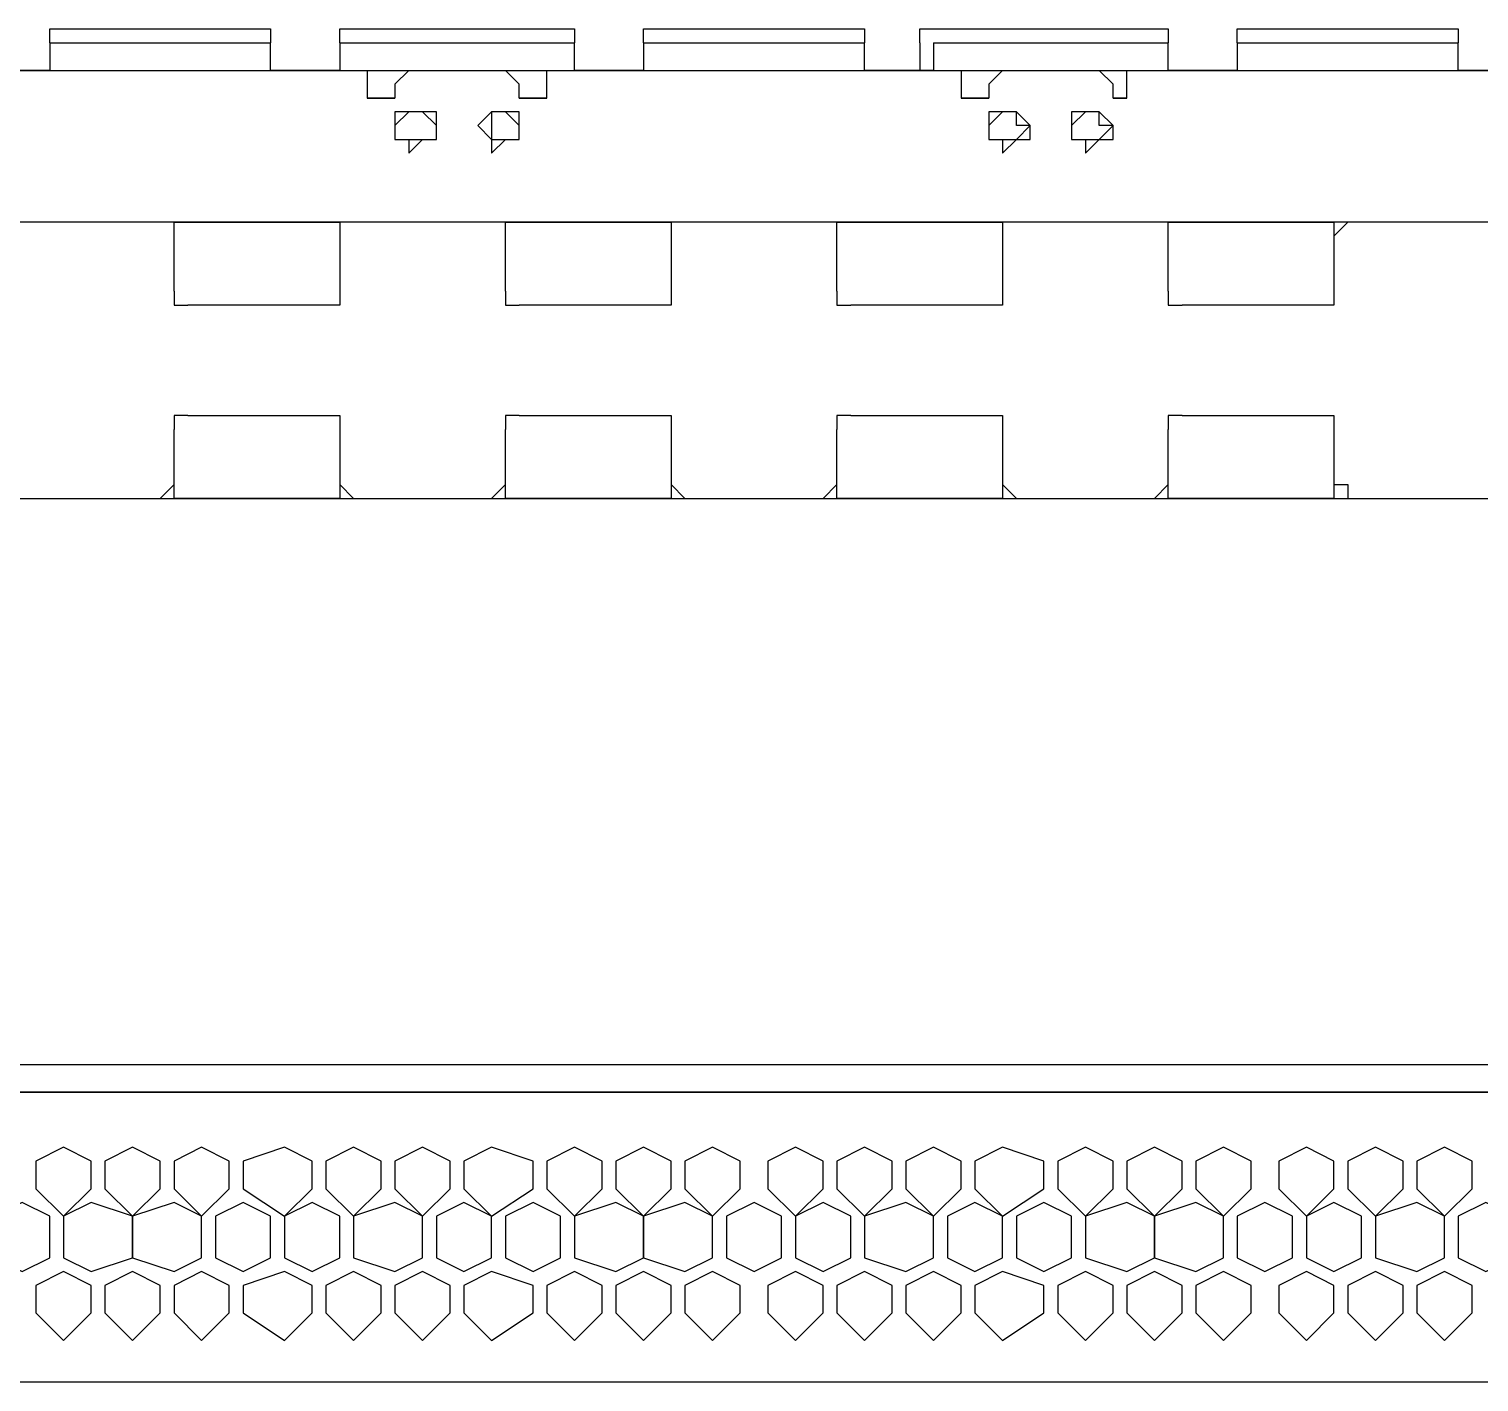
# Model space of a CAD drawing. Header units: millimetres. Extents: x 929 to 1725, y 58 to 532.
# Drawn here: x 1452.66 to 1464.95, y 93.23 to 104.7 of the extents above; entities that cross this region are included whole.
import ezdxf

# ---------------------------------------------------------------- set-up
doc = ezdxf.new("R2010")
doc.units = ezdxf.units.MM
doc.header["$MEASUREMENT"] = 0
doc.layers.add('TT-WIRE-EQPM', color=6, linetype='CONTINUOUS')

msp = doc.modelspace()

# ---------------------------------------------------------------- linework, layer by layer
at = {"layer": 'TT-WIRE-EQPM', "linetype": 'Continuous'}
for points in [[(1452.83691, 104.6996), (1454.70958, 104.6996)], [(1452.83691, 104.58256), (1452.83691, 104.6996)], [(1452.83691, 104.58256), (1454.70958, 104.58256)], [(1452.83691, 104.58256), (1452.83691, 104.34848)], [(1454.70958, 104.6996), (1454.70958, 104.58256)], [(1454.70958, 104.34848), (1454.70958, 104.58256)], [(1455.29479, 104.6996), (1457.2845, 104.6996)], [(1455.29479, 104.58256), (1455.29479, 104.6996)], [(1455.29479, 104.58256), (1457.2845, 104.58256)], [(1455.29479, 104.58256), (1455.29479, 104.34848)], [(1457.2845, 104.6996), (1457.2845, 104.58256)], [(1457.2845, 104.34848), (1457.2845, 104.58256)], [(1457.8697, 104.6996), (1459.74237, 104.6996)], [(1457.8697, 104.58256), (1457.8697, 104.6996)], [(1457.8697, 104.58256), (1459.74237, 104.58256)], [(1457.8697, 104.58256), (1457.8697, 104.34848)], [(1459.74237, 104.6996), (1459.74237, 104.58256)], [(1459.74237, 104.34848), (1459.74237, 104.58256)], [(1460.21054, 104.6996), (1462.31729, 104.6996)], [(1460.21054, 104.58256), (1460.21054, 104.6996)], [(1460.21054, 104.58256), (1460.21054, 104.34848)], [(1460.32758, 104.58256), (1462.31729, 104.58256)], [(1460.32758, 104.58256), (1460.32758, 104.34848)], [(1462.31729, 104.6996), (1462.31729, 104.58256)], [(1462.31729, 104.34848), (1462.31729, 104.58256)], [(1462.90249, 104.6996), (1464.77516, 104.6996)], [(1462.90249, 104.58256), (1462.90249, 104.6996)], [(1462.90249, 104.58256), (1464.77516, 104.58256)], [(1462.90249, 104.58256), (1462.90249, 104.34848)], [(1464.77516, 104.6996), (1464.77516, 104.58256)], [(1464.77516, 104.34848), (1464.77516, 104.58256)], [(1451.6665, 104.34848), (1455.88, 104.34848)], [(1452.83691, 104.34848), (1452.25171, 104.34848)], [(1455.29479, 104.34848), (1454.70958, 104.34848)], [(1455.52887, 104.34848), (1455.52887, 104.11439)], [(1455.88, 104.34848), (1455.76296, 104.23144), (1455.76296, 104.11439)], [(1455.88, 104.34848), (1456.69929, 104.34848)], [(1456.69929, 104.34848), (1460.91279, 104.34848)], [(1456.81633, 104.11439), (1456.81633, 104.23144), (1456.69929, 104.34848)], [(1457.05041, 104.11439), (1457.05041, 104.34848)], [(1457.8697, 104.34848), (1457.2845, 104.34848)], [(1460.32758, 104.34848), (1459.74237, 104.34848)], [(1460.56166, 104.34848), (1460.56166, 104.11439)], [(1460.91279, 104.34848), (1460.79574, 104.23144), (1460.79574, 104.11439)], [(1460.91279, 104.34848), (1461.73208, 104.34848)], [(1461.73208, 104.34848), (1465.82853, 104.34848)], [(1461.84912, 104.11439), (1461.84912, 104.23144), (1461.73208, 104.34848)], [(1461.96616, 104.11439), (1461.96616, 104.34848)], [(1462.90249, 104.34848), (1462.31729, 104.34848)], [(1465.24333, 104.34848), (1464.77516, 104.34848)], [(1455.76296, 104.11439), (1455.52887, 104.11439)], [(1455.52887, 104.11439), (1455.76296, 104.11439)], [(1457.05041, 104.11439), (1456.81633, 104.11439)], [(1456.81633, 104.11439), (1457.05041, 104.11439)], [(1460.79574, 104.11439), (1460.56166, 104.11439)], [(1460.56166, 104.11439), (1460.79574, 104.11439)], [(1461.96616, 104.11439), (1461.84912, 104.11439)], [(1461.84912, 104.11439), (1461.96616, 104.11439)], [(1456.11408, 103.88031), (1456.11408, 103.88031), (1455.99704, 103.99735), (1455.88, 103.99735), (1455.76296, 103.88031), (1455.76296, 103.88031), (1455.76296, 103.76327), (1455.88, 103.76327), (1455.99704, 103.76327), (1455.99704, 103.76327), (1456.11408, 103.76327), (1456.11408, 103.88031)], [(1456.11408, 103.88031), (1456.11408, 103.88031), (1456.11408, 103.99735), (1455.99704, 103.99735), (1455.88, 103.99735), (1455.76296, 103.99735), (1455.76296, 103.88031), (1455.76296, 103.88031), (1455.76296, 103.76327), (1455.88, 103.76327), (1455.88, 103.64623), (1455.99704, 103.76327), (1456.11408, 103.76327), (1456.11408, 103.76327), (1456.11408, 103.88031)], [(1456.81633, 103.88031), (1456.81633, 103.88031), (1456.81633, 103.99735), (1456.69929, 103.99735), (1456.58225, 103.99735), (1456.58225, 103.99735), (1456.4652, 103.88031), (1456.4652, 103.88031), (1456.58225, 103.76327), (1456.58225, 103.76327), (1456.58225, 103.64623), (1456.69929, 103.76327), (1456.81633, 103.76327), (1456.81633, 103.76327), (1456.81633, 103.88031)], [(1456.81633, 103.88031), (1456.81633, 103.88031), (1456.69929, 103.99735), (1456.58225, 103.99735), (1456.58225, 103.88031), (1456.58225, 103.76327), (1456.58225, 103.76327), (1456.69929, 103.76327), (1456.69929, 103.76327), (1456.81633, 103.76327), (1456.81633, 103.88031)], [(1461.14687, 103.88031), (1461.02983, 103.88031), (1461.02983, 103.99735), (1460.91279, 103.99735), (1460.79574, 103.88031), (1460.79574, 103.88031), (1460.79574, 103.76327), (1460.91279, 103.76327), (1460.91279, 103.76327), (1461.02983, 103.76327), (1461.02983, 103.76327), (1461.14687, 103.88031)], [(1461.14687, 103.88031), (1461.14687, 103.88031), (1461.02983, 103.99735), (1461.02983, 103.99735), (1460.91279, 103.99735), (1460.79574, 103.99735), (1460.79574, 103.76327), (1460.91279, 103.76327), (1460.91279, 103.64623), (1461.02983, 103.76327), (1461.02983, 103.76327), (1461.14687, 103.76327), (1461.14687, 103.88031)], [(1461.84912, 103.88031), (1461.73208, 103.88031), (1461.73208, 103.99735), (1461.61504, 103.99735), (1461.49799, 103.88031), (1461.49799, 103.88031), (1461.49799, 103.76327), (1461.61504, 103.76327), (1461.73208, 103.76327), (1461.73208, 103.76327), (1461.73208, 103.76327), (1461.84912, 103.88031)], [(1461.84912, 103.88031), (1461.84912, 103.88031), (1461.73208, 103.99735), (1461.73208, 103.99735), (1461.61504, 103.99735), (1461.49799, 103.99735), (1461.49799, 103.88031), (1461.49799, 103.88031), (1461.49799, 103.76327), (1461.61504, 103.76327), (1461.61504, 103.64623), (1461.73208, 103.76327), (1461.73208, 103.76327), (1461.84912, 103.76327), (1461.84912, 103.88031)], [(1453.89029, 103.06102), (1452.48579, 103.06102)], [(1453.77325, 103.06102), (1452.60283, 103.06102)], [(1453.89029, 102.94398), (1453.89029, 103.06102), (1453.77325, 103.06102)], [(1453.89029, 102.94398), (1453.89029, 103.06102)], [(1455.29479, 103.06102), (1453.89029, 103.06102)], [(1453.89029, 103.06102), (1455.29479, 103.06102)], [(1455.29479, 103.06102), (1455.29479, 102.94398)], [(1456.69929, 103.06102), (1455.29479, 103.06102)], [(1455.41183, 103.06102), (1455.29479, 103.06102), (1455.29479, 102.94398)], [(1456.58225, 103.06102), (1455.41183, 103.06102)], [(1456.69929, 102.94398), (1456.69929, 103.06102), (1456.58225, 103.06102)], [(1456.69929, 102.94398), (1456.69929, 103.06102)], [(1458.10379, 103.06102), (1456.69929, 103.06102)], [(1456.69929, 103.06102), (1458.10379, 103.06102)], [(1458.10379, 103.06102), (1458.10379, 102.94398)], [(1459.50829, 103.06102), (1458.10379, 103.06102)], [(1458.22083, 103.06102), (1458.10379, 103.06102), (1458.10379, 102.94398)], [(1459.39125, 103.06102), (1458.22083, 103.06102)], [(1459.50829, 102.94398), (1459.50829, 103.06102), (1459.39125, 103.06102)], [(1459.50829, 102.94398), (1459.50829, 103.06102)], [(1460.91279, 103.06102), (1459.50829, 103.06102)], [(1459.50829, 103.06102), (1460.91279, 103.06102)], [(1460.91279, 103.06102), (1460.91279, 102.94398)], [(1462.31729, 103.06102), (1460.91279, 103.06102)], [(1461.02983, 103.06102), (1460.91279, 103.06102), (1460.91279, 102.94398)], [(1462.20024, 103.06102), (1461.02983, 103.06102)], [(1462.31729, 102.94398), (1462.31729, 103.06102), (1462.20024, 103.06102)], [(1462.31729, 102.94398), (1462.31729, 103.06102)], [(1463.72178, 103.06102), (1462.31729, 103.06102)], [(1462.31729, 103.06102), (1463.72178, 103.06102)], [(1463.72178, 103.06102), (1463.72178, 102.94398)], [(1465.12628, 103.06102), (1463.72178, 103.06102)], [(1463.83883, 103.06102), (1463.83883, 103.06102), (1463.72178, 102.94398)], [(1465.00924, 103.06102), (1463.83883, 103.06102)], [(1453.89029, 102.47581), (1453.89029, 102.94398)], [(1455.29479, 102.94398), (1455.29479, 102.47581), (1455.29479, 102.47581), (1455.29479, 102.35877), (1455.29479, 102.35877), (1455.29479, 102.35877), (1455.17775, 102.35877), (1454.00733, 102.35877)], [(1456.69929, 102.47581), (1456.69929, 102.94398)], [(1458.10379, 102.94398), (1458.10379, 102.47581), (1458.10379, 102.47581), (1458.10379, 102.35877), (1458.10379, 102.35877), (1458.10379, 102.35877), (1457.98675, 102.35877), (1456.81633, 102.35877)], [(1459.50829, 102.47581), (1459.50829, 102.94398)], [(1460.91279, 102.94398), (1460.91279, 102.47581), (1460.91279, 102.47581), (1460.91279, 102.35877), (1460.91279, 102.35877), (1460.91279, 102.35877), (1460.79574, 102.35877), (1459.62533, 102.35877)], [(1462.31729, 102.47581), (1462.31729, 102.94398)], [(1463.72178, 102.94398), (1463.72178, 102.47581), (1463.72178, 102.47581), (1463.72178, 102.35877), (1463.72178, 102.35877), (1463.60474, 102.35877), (1462.43433, 102.35877)], [(1453.89029, 102.47581), (1453.89029, 102.35877), (1454.00733, 102.35877)], [(1456.69929, 102.47581), (1456.69929, 102.35877), (1456.81633, 102.35877)], [(1459.50829, 102.47581), (1459.50829, 102.35877), (1459.62533, 102.35877)], [(1462.31729, 102.47581), (1462.31729, 102.35877), (1462.43433, 102.35877)], [(1454.00733, 101.42244), (1453.89029, 101.42244), (1453.89029, 101.3054)], [(1454.00733, 101.42244), (1455.17775, 101.42244), (1455.17775, 101.42244), (1455.29479, 101.42244), (1455.29479, 101.42244), (1455.29479, 101.3054), (1455.29479, 101.3054), (1455.29479, 100.83723)], [(1456.81633, 101.42244), (1456.69929, 101.42244), (1456.69929, 101.3054)], [(1456.81633, 101.42244), (1457.98675, 101.42244), (1458.10379, 101.42244), (1458.10379, 101.42244), (1458.10379, 101.3054), (1458.10379, 101.3054), (1458.10379, 100.83723)], [(1459.62533, 101.42244), (1459.50829, 101.42244), (1459.50829, 101.3054)], [(1459.62533, 101.42244), (1460.79574, 101.42244), (1460.91279, 101.42244), (1460.91279, 101.42244), (1460.91279, 101.42244), (1460.91279, 101.3054), (1460.91279, 101.3054), (1460.91279, 100.83723)], [(1462.43433, 101.42244), (1462.31729, 101.42244), (1462.31729, 101.3054)], [(1462.43433, 101.42244), (1463.72178, 101.42244), (1463.72178, 101.42244), (1463.72178, 101.42244), (1463.72178, 101.3054), (1463.72178, 101.3054), (1463.72178, 100.83723)], [(1453.89029, 100.83723), (1453.89029, 101.3054)], [(1456.69929, 100.83723), (1456.69929, 101.3054)], [(1459.50829, 100.83723), (1459.50829, 101.3054)], [(1462.31729, 100.83723), (1462.31729, 101.3054)], [(1453.77325, 100.72019), (1453.89029, 100.83723), (1453.89029, 100.83723)], [(1453.89029, 100.72019), (1453.89029, 100.83723)], [(1455.29479, 100.83723), (1455.29479, 100.72019)], [(1455.29479, 100.83723), (1455.29479, 100.83723), (1455.41183, 100.72019)], [(1456.58225, 100.72019), (1456.69929, 100.83723), (1456.69929, 100.83723)], [(1456.69929, 100.72019), (1456.69929, 100.83723)], [(1458.10379, 100.83723), (1458.10379, 100.72019)], [(1458.10379, 100.83723), (1458.10379, 100.83723), (1458.22083, 100.72019)], [(1459.39125, 100.72019), (1459.50829, 100.83723), (1459.50829, 100.83723)], [(1459.50829, 100.72019), (1459.50829, 100.83723)], [(1460.91279, 100.83723), (1460.91279, 100.72019)], [(1460.91279, 100.83723), (1460.91279, 100.83723), (1461.02983, 100.72019)], [(1462.20024, 100.72019), (1462.31729, 100.83723), (1462.31729, 100.83723)], [(1462.31729, 100.72019), (1462.31729, 100.83723)], [(1463.72178, 100.83723), (1463.72178, 100.72019)], [(1463.72178, 100.83723), (1463.83883, 100.83723), (1463.83883, 100.72019)], [(1452.48579, 100.72019), (1453.89029, 100.72019)], [(1452.60283, 100.72019), (1453.77325, 100.72019)], [(1455.29479, 100.72019), (1453.89029, 100.72019)], [(1453.89029, 100.72019), (1455.29479, 100.72019)], [(1455.29479, 100.72019), (1456.69929, 100.72019)], [(1455.41183, 100.72019), (1456.58225, 100.72019)], [(1458.10379, 100.72019), (1456.69929, 100.72019)], [(1456.69929, 100.72019), (1458.10379, 100.72019)], [(1458.10379, 100.72019), (1459.50829, 100.72019)], [(1458.22083, 100.72019), (1459.39125, 100.72019)], [(1460.91279, 100.72019), (1459.50829, 100.72019)], [(1459.50829, 100.72019), (1460.91279, 100.72019)], [(1460.91279, 100.72019), (1462.31729, 100.72019)], [(1461.02983, 100.72019), (1462.20024, 100.72019)], [(1463.72178, 100.72019), (1462.31729, 100.72019)], [(1462.31729, 100.72019), (1463.72178, 100.72019)], [(1463.72178, 100.72019), (1465.12628, 100.72019)], [(1463.83883, 100.72019), (1465.00924, 100.72019)], [(1446.63371, 95.92148), (1470.97836, 95.92148)], [(1446.28258, 95.6874), (1471.32949, 95.6874)], [(1471.32949, 95.6874), (1471.21245, 95.6874), (1446.63371, 95.6874)], [(1453.18804, 95.10219), (1452.95396, 95.21923), (1452.71987, 95.10219), (1452.71987, 94.86811), (1452.95396, 94.63402), (1453.18804, 94.86811), (1453.18804, 95.10219)], [(1453.77325, 95.10219), (1453.53916, 95.21923), (1453.30508, 95.10219), (1453.30508, 94.86811), (1453.53916, 94.63402), (1453.77325, 94.86811), (1453.77325, 95.10219)], [(1454.35846, 95.10219), (1454.12437, 95.21923), (1453.89029, 95.10219), (1453.89029, 94.86811), (1454.12437, 94.63402), (1454.35846, 94.86811), (1454.35846, 95.10219)], [(1455.06071, 95.10219), (1454.82662, 95.21923), (1454.4755, 95.10219), (1454.4755, 94.86811), (1454.82662, 94.63402), (1455.06071, 94.86811), (1455.06071, 95.10219)], [(1455.64591, 95.10219), (1455.41183, 95.21923), (1455.17775, 95.10219), (1455.17775, 94.86811), (1455.41183, 94.63402), (1455.64591, 94.86811), (1455.64591, 95.10219)], [(1456.23112, 95.10219), (1455.99704, 95.21923), (1455.76296, 95.10219), (1455.76296, 94.86811), (1455.99704, 94.63402), (1456.23112, 94.86811), (1456.23112, 95.10219)], [(1456.93337, 95.10219), (1456.58225, 95.21923), (1456.34816, 95.10219), (1456.34816, 94.86811), (1456.58225, 94.63402), (1456.93337, 94.86811), (1456.93337, 95.10219)], [(1457.51858, 95.10219), (1457.2845, 95.21923), (1457.05041, 95.10219), (1457.05041, 94.86811), (1457.2845, 94.63402), (1457.51858, 94.86811), (1457.51858, 95.10219)], [(1458.10379, 95.10219), (1457.8697, 95.21923), (1457.63562, 95.10219), (1457.63562, 94.86811), (1457.8697, 94.63402), (1458.10379, 94.86811), (1458.10379, 95.10219)], [(1458.689, 95.10219), (1458.45491, 95.21923), (1458.22083, 95.10219), (1458.22083, 94.86811), (1458.45491, 94.63402), (1458.689, 94.86811), (1458.689, 95.10219)], [(1459.39125, 95.10219), (1459.15716, 95.21923), (1458.92308, 95.10219), (1458.92308, 94.86811), (1459.15716, 94.63402), (1459.39125, 94.86811), (1459.39125, 95.10219)], [(1459.97645, 95.10219), (1459.74237, 95.21923), (1459.50829, 95.10219), (1459.50829, 94.86811), (1459.74237, 94.63402), (1459.97645, 94.86811), (1459.97645, 95.10219)], [(1460.56166, 95.10219), (1460.32758, 95.21923), (1460.09349, 95.10219), (1460.09349, 94.86811), (1460.32758, 94.63402), (1460.56166, 94.86811), (1460.56166, 95.10219)], [(1461.26391, 95.10219), (1460.91279, 95.21923), (1460.6787, 95.10219), (1460.6787, 94.86811), (1460.91279, 94.63402), (1461.26391, 94.86811), (1461.26391, 95.10219)], [(1461.84912, 95.10219), (1461.61504, 95.21923), (1461.38095, 95.10219), (1461.38095, 94.86811), (1461.61504, 94.63402), (1461.84912, 94.86811), (1461.84912, 95.10219)], [(1462.43433, 95.10219), (1462.20024, 95.21923), (1461.96616, 95.10219), (1461.96616, 94.86811), (1462.20024, 94.63402), (1462.43433, 94.86811), (1462.43433, 95.10219)], [(1463.01954, 95.10219), (1462.78545, 95.21923), (1462.55137, 95.10219), (1462.55137, 94.86811), (1462.78545, 94.63402), (1463.01954, 94.86811), (1463.01954, 95.10219)], [(1463.72178, 95.10219), (1463.4877, 95.21923), (1463.25362, 95.10219), (1463.25362, 94.86811), (1463.4877, 94.63402), (1463.72178, 94.86811), (1463.72178, 95.10219)], [(1464.30699, 95.10219), (1464.07291, 95.21923), (1463.83883, 95.10219), (1463.83883, 94.86811), (1464.07291, 94.63402), (1464.30699, 94.86811), (1464.30699, 95.10219)], [(1464.8922, 95.10219), (1464.65812, 95.21923), (1464.42403, 95.10219), (1464.42403, 94.86811), (1464.65812, 94.63402), (1464.8922, 94.86811), (1464.8922, 95.10219)], [(1452.83691, 94.63402), (1452.60283, 94.75107), (1452.36875, 94.63402), (1452.36875, 94.2829), (1452.60283, 94.16586), (1452.83691, 94.2829), (1452.83691, 94.63402)], [(1453.53916, 94.63402), (1453.18804, 94.75107), (1452.95396, 94.63402), (1452.95396, 94.2829), (1453.18804, 94.16586), (1453.53916, 94.2829), (1453.53916, 94.63402)], [(1454.12437, 94.63402), (1453.89029, 94.75107), (1453.53916, 94.63402), (1453.53916, 94.2829), (1453.89029, 94.16586), (1454.12437, 94.2829), (1454.12437, 94.63402)], [(1454.70958, 94.63402), (1454.4755, 94.75107), (1454.24141, 94.63402), (1454.24141, 94.2829), (1454.4755, 94.16586), (1454.70958, 94.2829), (1454.70958, 94.63402)], [(1455.29479, 94.63402), (1455.06071, 94.75107), (1454.82662, 94.63402), (1454.82662, 94.2829), (1455.06071, 94.16586), (1455.29479, 94.2829), (1455.29479, 94.63402)], [(1455.99704, 94.63402), (1455.76296, 94.75107), (1455.41183, 94.63402), (1455.41183, 94.2829), (1455.76296, 94.16586), (1455.99704, 94.2829), (1455.99704, 94.63402)], [(1456.58225, 94.63402), (1456.34816, 94.75107), (1456.11408, 94.63402), (1456.11408, 94.2829), (1456.34816, 94.16586), (1456.58225, 94.2829), (1456.58225, 94.63402)], [(1457.16745, 94.63402), (1456.93337, 94.75107), (1456.69929, 94.63402), (1456.69929, 94.2829), (1456.93337, 94.16586), (1457.16745, 94.2829), (1457.16745, 94.63402)], [(1457.8697, 94.63402), (1457.63562, 94.75107), (1457.2845, 94.63402), (1457.2845, 94.2829), (1457.63562, 94.16586), (1457.8697, 94.2829), (1457.8697, 94.63402)], [(1458.45491, 94.63402), (1458.22083, 94.75107), (1457.8697, 94.63402), (1457.8697, 94.2829), (1458.22083, 94.16586), (1458.45491, 94.2829), (1458.45491, 94.63402)], [(1459.04012, 94.63402), (1458.80604, 94.75107), (1458.57195, 94.63402), (1458.57195, 94.2829), (1458.80604, 94.16586), (1459.04012, 94.2829), (1459.04012, 94.63402)], [(1459.62533, 94.63402), (1459.39125, 94.75107), (1459.15716, 94.63402), (1459.15716, 94.2829), (1459.39125, 94.16586), (1459.62533, 94.2829), (1459.62533, 94.63402)], [(1460.32758, 94.63402), (1460.09349, 94.75107), (1459.74237, 94.63402), (1459.74237, 94.2829), (1460.09349, 94.16586), (1460.32758, 94.2829), (1460.32758, 94.63402)], [(1460.91279, 94.63402), (1460.6787, 94.75107), (1460.44462, 94.63402), (1460.44462, 94.2829), (1460.6787, 94.16586), (1460.91279, 94.2829), (1460.91279, 94.63402)], [(1461.49799, 94.63402), (1461.26391, 94.75107), (1461.02983, 94.63402), (1461.02983, 94.2829), (1461.26391, 94.16586), (1461.49799, 94.2829), (1461.49799, 94.63402)], [(1462.20024, 94.63402), (1461.96616, 94.75107), (1461.61504, 94.63402), (1461.61504, 94.2829), (1461.96616, 94.16586), (1462.20024, 94.2829), (1462.20024, 94.63402)], [(1462.78545, 94.63402), (1462.55137, 94.75107), (1462.20024, 94.63402), (1462.20024, 94.2829), (1462.55137, 94.16586), (1462.78545, 94.2829), (1462.78545, 94.63402)], [(1463.37066, 94.63402), (1463.13658, 94.75107), (1462.90249, 94.63402), (1462.90249, 94.2829), (1463.13658, 94.16586), (1463.37066, 94.2829), (1463.37066, 94.63402)], [(1463.95587, 94.63402), (1463.72178, 94.75107), (1463.4877, 94.63402), (1463.4877, 94.2829), (1463.72178, 94.16586), (1463.95587, 94.2829), (1463.95587, 94.63402)], [(1464.65812, 94.63402), (1464.42403, 94.75107), (1464.07291, 94.63402), (1464.07291, 94.2829), (1464.42403, 94.16586), (1464.65812, 94.2829), (1464.65812, 94.63402)], [(1465.24333, 94.63402), (1465.00924, 94.75107), (1464.77516, 94.63402), (1464.77516, 94.2829), (1465.00924, 94.16586), (1465.24333, 94.2829), (1465.24333, 94.63402)], [(1452.95396, 93.58065), (1453.18804, 93.81473), (1453.18804, 94.04882), (1452.95396, 94.16586), (1452.71987, 94.04882), (1452.71987, 93.81473), (1452.95396, 93.58065)], [(1453.53916, 93.58065), (1453.77325, 93.81473), (1453.77325, 94.04882), (1453.53916, 94.16586), (1453.30508, 94.04882), (1453.30508, 93.81473), (1453.53916, 93.58065)], [(1454.12437, 93.58065), (1454.35846, 93.81473), (1454.35846, 94.04882), (1454.12437, 94.16586), (1453.89029, 94.04882), (1453.89029, 93.81473), (1454.12437, 93.58065)], [(1454.82662, 93.58065), (1455.06071, 93.81473), (1455.06071, 94.04882), (1454.82662, 94.16586), (1454.4755, 94.04882), (1454.4755, 93.81473), (1454.82662, 93.58065)], [(1455.41183, 93.58065), (1455.64591, 93.81473), (1455.64591, 94.04882), (1455.41183, 94.16586), (1455.17775, 94.04882), (1455.17775, 93.81473), (1455.41183, 93.58065)], [(1455.99704, 93.58065), (1456.23112, 93.81473), (1456.23112, 94.04882), (1455.99704, 94.16586), (1455.76296, 94.04882), (1455.76296, 93.81473), (1455.99704, 93.58065)], [(1456.58225, 93.58065), (1456.93337, 93.81473), (1456.93337, 94.04882), (1456.58225, 94.16586), (1456.34816, 94.04882), (1456.34816, 93.81473), (1456.58225, 93.58065)], [(1457.2845, 93.58065), (1457.51858, 93.81473), (1457.51858, 94.04882), (1457.2845, 94.16586), (1457.05041, 94.04882), (1457.05041, 93.81473), (1457.2845, 93.58065)], [(1457.8697, 93.58065), (1458.10379, 93.81473), (1458.10379, 94.04882), (1457.8697, 94.16586), (1457.63562, 94.04882), (1457.63562, 93.81473), (1457.8697, 93.58065)], [(1458.45491, 93.58065), (1458.689, 93.81473), (1458.689, 94.04882), (1458.45491, 94.16586), (1458.22083, 94.04882), (1458.22083, 93.81473), (1458.45491, 93.58065)], [(1459.15716, 93.58065), (1459.39125, 93.81473), (1459.39125, 94.04882), (1459.15716, 94.16586), (1458.92308, 94.04882), (1458.92308, 93.81473), (1459.15716, 93.58065)], [(1459.74237, 93.58065), (1459.97645, 93.81473), (1459.97645, 94.04882), (1459.74237, 94.16586), (1459.50829, 94.04882), (1459.50829, 93.81473), (1459.74237, 93.58065)], [(1460.32758, 93.58065), (1460.56166, 93.81473), (1460.56166, 94.04882), (1460.32758, 94.16586), (1460.09349, 94.04882), (1460.09349, 93.81473), (1460.32758, 93.58065)], [(1460.91279, 93.58065), (1461.26391, 93.81473), (1461.26391, 94.04882), (1460.91279, 94.16586), (1460.6787, 94.04882), (1460.6787, 93.81473), (1460.91279, 93.58065)], [(1461.61504, 93.58065), (1461.84912, 93.81473), (1461.84912, 94.04882), (1461.61504, 94.16586), (1461.38095, 94.04882), (1461.38095, 93.81473), (1461.61504, 93.58065)], [(1462.20024, 93.58065), (1462.43433, 93.81473), (1462.43433, 94.04882), (1462.20024, 94.16586), (1461.96616, 94.04882), (1461.96616, 93.81473), (1462.20024, 93.58065)], [(1462.78545, 93.58065), (1463.01954, 93.81473), (1463.01954, 94.04882), (1462.78545, 94.16586), (1462.55137, 94.04882), (1462.55137, 93.81473), (1462.78545, 93.58065)], [(1463.4877, 93.58065), (1463.72178, 93.81473), (1463.72178, 94.04882), (1463.4877, 94.16586), (1463.25362, 94.04882), (1463.25362, 93.81473), (1463.4877, 93.58065)], [(1464.07291, 93.58065), (1464.30699, 93.81473), (1464.30699, 94.04882), (1464.07291, 94.16586), (1463.83883, 94.04882), (1463.83883, 93.81473), (1464.07291, 93.58065)], [(1464.65812, 93.58065), (1464.8922, 93.81473), (1464.8922, 94.04882), (1464.65812, 94.16586), (1464.42403, 94.04882), (1464.42403, 93.81473), (1464.65812, 93.58065)], [(1472.26582, 93.22953), (1445.34625, 93.22953)]]:
    msp.add_lwpolyline(points, dxfattribs=at)

doc.saveas('drawing.dxf')
